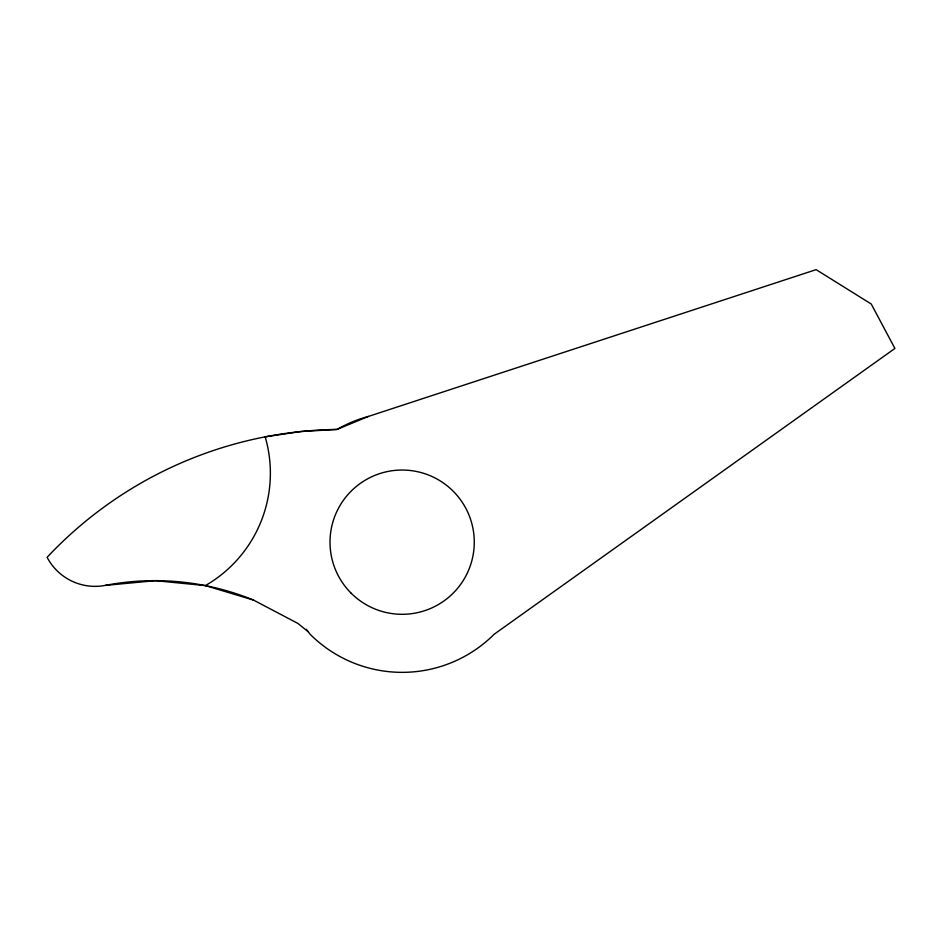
<?xml version="1.0" encoding="UTF-8"?>
<svg xmlns="http://www.w3.org/2000/svg" width="942" height="942" viewBox="0 0 942 942"><rect width="100%" height="100%" fill="white"/><g stroke="black" fill="none" stroke-linecap="round" stroke-linejoin="round"><path stroke-width="1.41" d="M306.303 629.303L310.083 634.225A130.184 130.184 0 0 0 494.185 634.225L894.9 348.446L871.244 304.019L816.113 269.647L368.44 416.423L337.048 429.434A405.001 405.001 0 0 0 47.1 557.311A54.177 54.177 0 0 0 105.363 585.382A260.793 260.793 0 0 1 253.457 600.042L297.907 623.439L308.081 631.623M105.363 585.382L155.371 580.661L205.356 585.606L253.457 600.042M368.44 416.423A130.184 130.184 0 0 0 337.048 429.434L300.945 431.53L265.173 436.841A129.678 129.678 0 0 1 205.356 585.606M351.13 593.177A72.134 72.134 0 0 0 471.812 560.843A72.134 72.134 0 0 0 383.465 472.495A72.134 72.134 0 0 0 351.13 593.177"/></g></svg>
